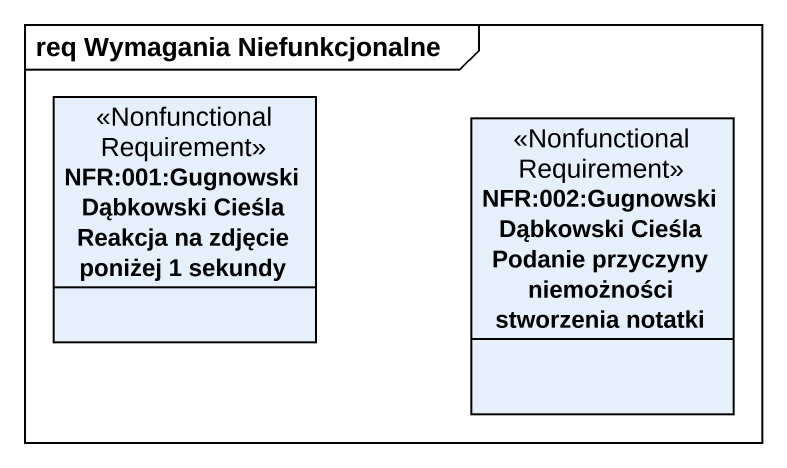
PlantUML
@startuml
mainframe req Wymagania Niefunkcjonalne
hide circle
hide empty members
class "NFR:001:Gugnowski Dąbkowski Cieśla Reakcja na zdjęcie poniżej 1 sekundy" as NFR_001_Gugnowski_Dąbkowski <<NonfunctionalRequirement>>
class "NFR:002:Gugnowski Dąbkowski Cieśla Podanie przyczyny niemożności stworzenia notatki" as NFR_002_Gugnowski_Dąbkowski <<NonfunctionalRequirement>>
@enduml
